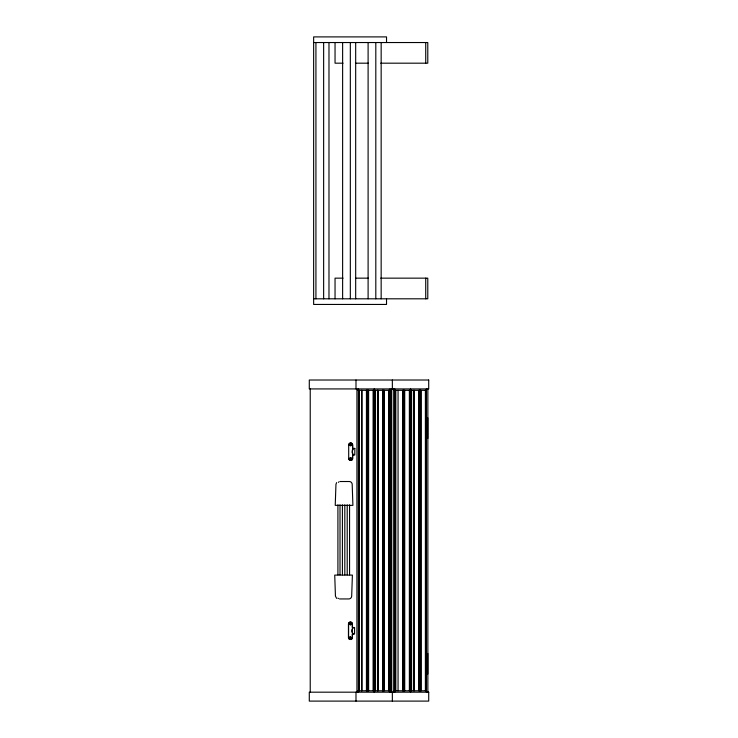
<?xml version="1.0" encoding="UTF-8"?>
<svg xmlns="http://www.w3.org/2000/svg" width="738" height="738" viewBox="0 0 738 738"><rect width="100%" height="100%" fill="white"/><g stroke="black" fill="none" stroke-linecap="round" stroke-linejoin="round"><path stroke-width="1.11" d="M351.14 458.861L351.14 457.966L350.218 457.846M350.116 636.931C348.428 638.813 352.782 637.863 350.541 636.82M349.941 637.125L350.347 638.185M350.116 444.774L350.19 445.365M349.95 458.28L350.513 457.763M351.27 458.63L351.02 457.763M351.233 445.291L351.02 444.424M351.417 445.208L350.947 445.604M351.417 458.63L350.79 459.091M350.993 637.798L350.126 636.848M350.006 444.691L351.085 444.479M349.941 623.702L349.849 624.21M336.602 482.606L335.956 484.331L335.236 505.364L352.902 505.364L352.192 484.331A2.98 2.878 -90 0 0 349.314 481.517L340.366 481.517A2.98 2.878 -90 0 0 340.006 481.545M349.996 623.628L350.19 624.689M350.771 624.643L351.02 623.859M349.729 624.293L350.845 624.689L350.901 623.628M351.233 445.503L350.449 445.669M350.301 457.901L350.098 458.861L351.233 458.925M350.439 444.368L349.941 444.949L350.439 445.604M350.19 623.462L350.771 623.425M350.919 624.643L350.126 624.735M353.705 448.418C352.054 449.433 351.952 453.981 353.705 454.986M353.465 627.503C351.749 628.481 351.712 633.075 353.465 634.071M350.458 638.195L350.845 638.121M350.375 445.641L351.02 445.641M350.126 623.425L350.919 623.509M350.449 444.304L351.02 444.331M353.428 448.418C351.768 449.442 351.666 453.981 353.428 454.986M353.179 627.503C351.583 628.536 351.408 633.066 353.179 634.071M313.641 42.536L427.782 42.536L427.782 63.182L380.725 63.182M343.078 63.182L335.043 63.182L335.043 42.536M355.476 63.182L368.336 63.182M343.078 278.152L335.043 278.152L335.043 298.807M355.476 278.152L368.336 278.152M380.725 278.152L427.782 278.152L427.782 298.807L313.641 298.807M357.912 390.337L390.024 390.337M394.286 390.337L426.407 390.337M357.912 690.768L390.024 690.768M394.286 690.777L426.407 690.777M350.375 459.064L350.762 459.119M350.301 458.925L350.089 458.372M336.62 598.37L335.439 596.129L334.729 575.096L352.395 575.096L351.685 596.129A2.98 2.878 -90 0 1 348.806 598.942L339.858 598.942A2.98 2.878 -90 0 1 339.498 598.915M427.865 388.935L427.865 692.179M427.782 417.791L427.782 438.437M427.782 653.416L427.782 674.062M426.407 388.935L426.407 692.179M426.029 390.337L426.029 690.777M425.725 42.536L425.725 63.182M425.725 278.152L425.725 298.807M425.66 390.337L425.66 690.777M425.392 390.337L425.392 690.777M420.964 390.337L420.974 690.777M420.808 390.337L420.808 690.777M420.485 390.337L420.485 690.777M420.319 390.337L420.319 690.777M419.608 390.337L419.608 690.777M419.452 390.337L419.452 690.777M419.129 390.337L419.129 690.777M418.953 390.337L418.963 690.777M414.147 390.337L414.147 690.777M413.88 390.337L413.88 690.777M411.583 390.337L411.583 690.777M411.315 390.337L411.315 690.777M410.946 390.337L410.946 690.777M410.679 390.337L410.679 690.777M410.586 388.935L410.586 692.179M410.208 390.337L410.208 690.777M409.839 390.337L409.839 690.777M409.581 390.337L409.581 690.777M409.369 390.337L409.369 690.777M404.664 390.337L404.664 690.777M404.498 390.337L404.498 690.777M403.787 390.337L403.787 690.777M403.631 390.337L403.631 690.777M403.308 390.337L403.308 690.777M403.132 390.337L403.142 690.777M402.81 390.337L402.81 690.777M398.059 390.337L398.059 690.777M395.762 390.337L395.762 690.777M395.494 390.337L395.494 690.777M395.125 390.337L395.125 690.777M394.858 390.337L394.858 690.777M394.765 388.935L394.765 692.179M393.308 388.935L393.308 692.179M392.339 380.015L392.367 388.935M392.339 692.179L392.367 701.1M391.481 388.926L391.481 692.179M390.024 388.926L390.024 692.179M389.922 390.337L389.922 690.768M389.655 390.337L389.655 690.768M389.286 390.337L389.286 690.768M389.018 390.337L389.018 690.768M388.806 390.337L388.806 690.768M386.527 42.536L386.527 36.9L313.641 36.9L313.641 304.443L386.527 304.443L386.527 298.807M384.111 390.337L384.111 690.768M383.945 390.337L383.945 690.768M383.225 390.337L383.225 690.768M383.077 390.337L383.077 690.768M382.754 390.337L382.754 690.768M382.579 390.337L382.579 690.768M381.159 42.536L381.159 298.807M378.133 390.337L378.133 690.768M377.773 390.337L377.773 690.768M377.505 390.337L377.505 690.768M375.808 42.536L375.808 298.807M375.199 390.337L375.199 690.768M374.932 390.337L374.932 690.768M374.572 390.337L374.572 690.768M374.203 388.926L374.203 692.179M374.101 390.337L374.101 690.768M373.834 390.337L373.834 690.768M373.465 390.337L373.465 690.768M373.197 390.337L373.197 690.768M368.613 390.337L368.613 690.768M368.29 390.337L368.29 690.768M368.105 42.536L368.105 298.807M368.124 390.337L368.124 690.768M367.404 390.337L367.404 690.768M367.256 390.337L367.256 690.768M366.934 390.337L366.934 690.768M366.758 390.337L366.758 690.768M366.435 390.337L366.435 690.768M361.952 390.337L361.952 690.768M361.685 390.337L361.685 690.768M359.378 390.337L359.378 690.768M359.111 390.337L359.111 690.768M358.751 390.337L358.751 690.768M358.391 388.926L358.391 692.179M356.934 388.926L356.934 692.179M355.993 380.015L355.993 388.926M355.993 692.179L355.993 701.1M355.679 42.536L355.679 298.807M352.69 448.418L352.69 444.986A1.993 1.928 -90 0 0 350.762 442.994A1.993 1.928 -90 0 0 348.843 444.986M352.69 454.986L352.69 458.418A1.993 1.928 -90 0 1 350.762 460.411A1.993 1.928 -90 0 1 348.843 458.418M352.45 627.503L352.45 624.08A1.993 1.928 -90 0 0 350.522 622.079A1.993 1.928 -90 0 0 348.594 624.08L348.594 637.503A1.993 1.928 -90 0 0 350.522 639.495A1.993 1.928 -90 0 0 352.45 637.503L352.45 634.071M350.329 42.536L350.329 298.807M349.563 504.829L349.563 574.828M347.211 504.829L347.211 574.828M344.812 504.829L344.812 574.828M342.626 42.536L342.626 298.807M342.414 504.829L342.414 574.828M340.015 504.829L340.015 574.828M337.912 504.829L337.912 574.828M328.982 42.536L328.982 298.807M323.641 42.536L323.641 298.807M315.929 42.536L315.929 298.807M310.228 388.926L310.228 692.179M338.465 598.564A2.98 2.878 -90 0 1 337.884 598.121M338.391 482.338A2.98 2.878 -90 0 1 338.973 481.896M428.713 380.015L309.287 380.015L309.287 388.926L428.713 388.935L428.713 380.015M354.803 448.418L352.552 448.418L352.552 444.986A1.993 1.928 -90 0 0 350.624 442.994A1.993 1.928 -90 0 0 348.696 444.986L348.696 458.418A1.993 1.928 -90 0 0 350.624 460.411A1.993 1.928 -90 0 0 352.552 458.418L352.552 454.986L354.803 454.986L354.821 448.418M354.554 627.503L352.303 627.503L352.303 624.08A1.993 1.928 -90 0 0 350.375 622.079A1.993 1.928 -90 0 0 348.447 624.08L348.447 637.503A1.993 1.928 -90 0 0 350.375 639.495A1.993 1.928 -90 0 0 352.303 637.503L352.303 634.071L354.554 634.071L354.572 627.503M428.713 692.179L309.287 692.179L309.287 701.1L428.713 701.1L428.713 692.179"/></g></svg>
